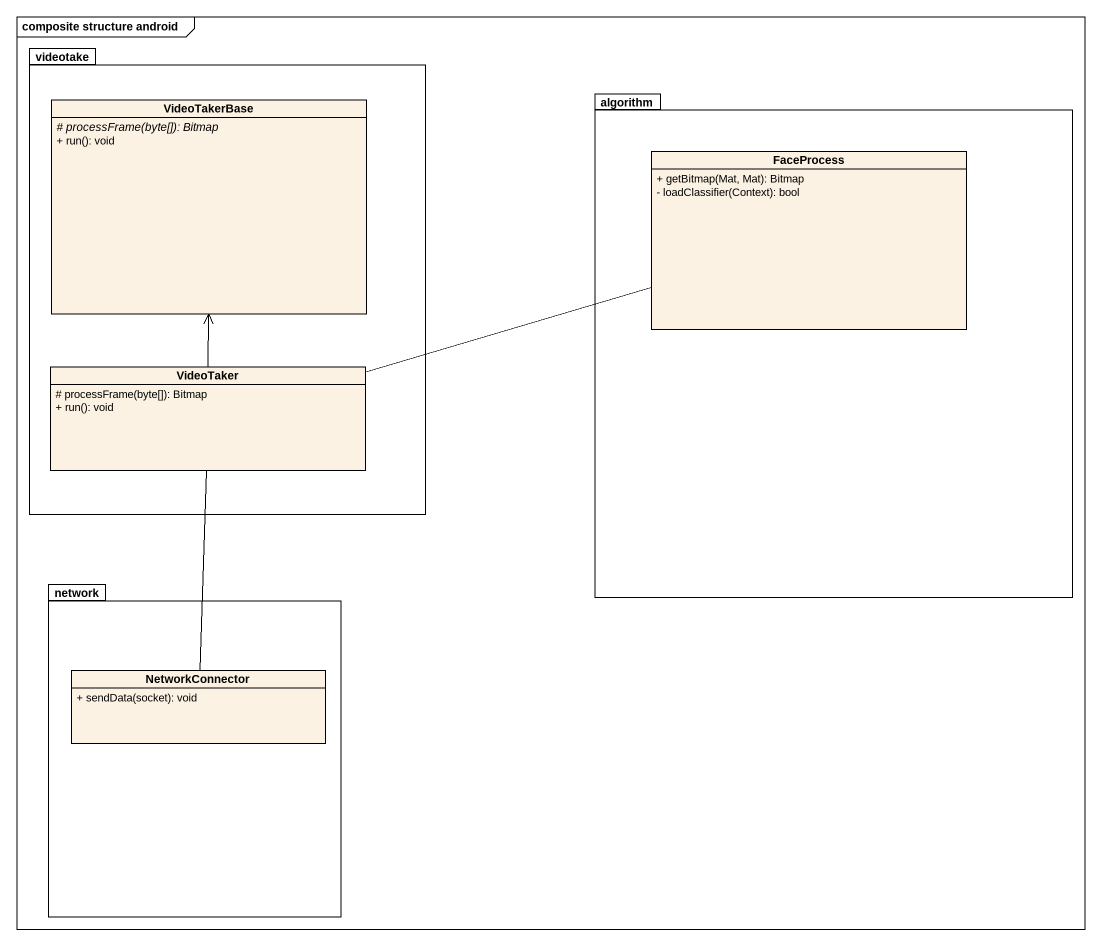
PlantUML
@startuml
mainframe composite structure android
hide circle
hide empty members
skinparam classAttributeIconSize 0
package videotake {
  class VideoTakerBase {
    {abstract} # processFrame(byte[]): Bitmap
    + run(): void
  }
  class VideoTaker {
    # processFrame(byte[]): Bitmap
    + run(): void
  }
}
package algorithm {
  class FaceProcess {
    + getBitmap(Mat, Mat): Bitmap
    - loadClassifier(Context): bool
  }
}
package "network" as network_ {
  class NetworkConnector {
    + sendData(socket): void
  }
}
VideoTaker -up-> VideoTakerBase
VideoTaker -right- FaceProcess
VideoTaker -- NetworkConnector
@enduml
